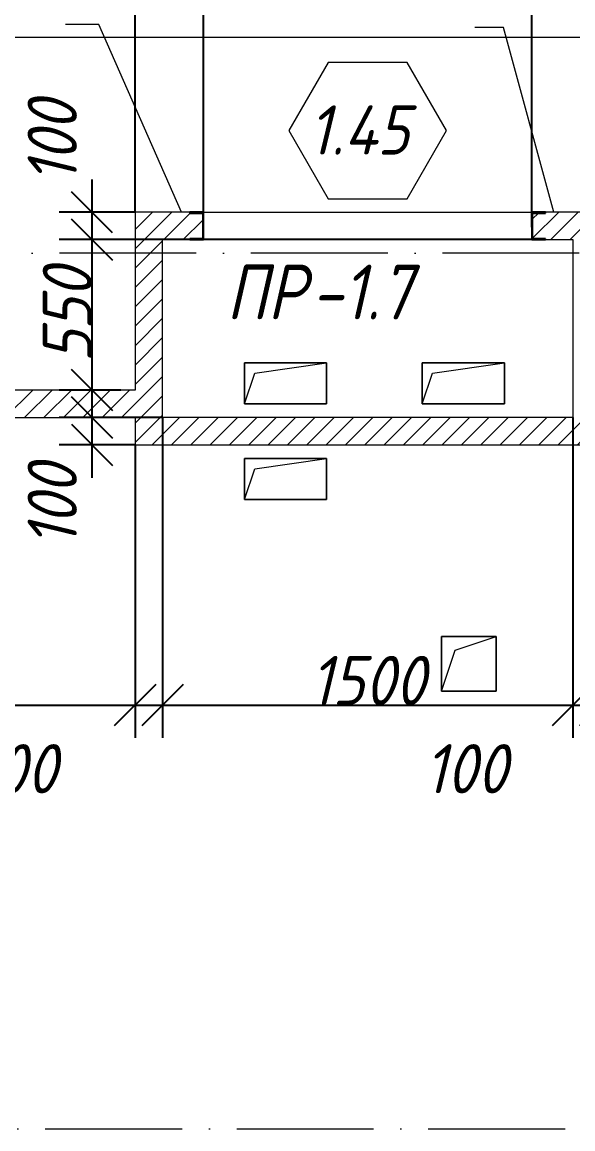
# Model space of a CAD drawing. Header units: millimetres. Extents: x -401725 to 250493, y 305116 to 802890.
# Drawn here: x -80664 to -78651, y 609098 to 613143 of the extents above; entities that cross this region are included whole.
import ezdxf

# ---------------------------------------------------------------- set-up
doc = ezdxf.new("R2010")
doc.units = ezdxf.units.MM
doc.linetypes.add('50_200_ШТРИХ_1Т_ш5_п1_п1_', pattern=[700, 500, -100, 0, -100])
for name, color, linetype, lineweight in [('A-____-____-DIMS', 7, 'Continuous', 9), ('A-DOOR-____-IDEN', 7, 'Continuous', 9), ('A-FLOR-____-OTLN', 7, 'Continuous', 9), ('A-GENM-____-IDEN', 7, 'Continuous', 9), ('A-GENM-____-MCUT', 7, 'Continuous', 25), ('A-GENM-____-OTLN', 7, 'Continuous', 9), ('A-GENM-____-OTLN-1', 7, 'Continuous', 25), ('A-WALL-FNSH-MCUT-1', 7, 'Continuous', 9), ('S-GRID-____-OTLN-1', 7, '50_200_ШТРИХ_1Т_ш5_п1_п1_', 9)]:
    doc.layers.add(name, color=color, linetype=linetype, lineweight=lineweight)
for name, color, linetype, lineweight, true_color in [('A-WALL-____-PATT-4', 9, 'Continuous', 9, 0x808080), ('G-____-____-SYMB-2', 7, 'Continuous', 9, 0x000000), ('I-WALL-____-OTLN-2', 7, 'Continuous', 9, 0x000000)]:
    doc.layers.add(name, color=color, linetype=linetype, lineweight=lineweight, true_color=true_color)
doc.styles.add('ISOCPEUR_I_10', font='isocpeui.ttf', dxfattribs={"width": 0.9, "height": 180})
doc.styles.add('ISOCPEUR_I_14', font='isocpeui.ttf', dxfattribs={"width": 0.9, "height": 180})
doc.styles.add('ISOCPEUR_I_2', font='isocpeui.ttf', dxfattribs={"width": 0.85, "height": 2.3})
doc.dimstyles.new('ISO-1_8_0_9К_СРЕДНИЙ_Кладочные_5', dxfattribs={"dimscale": 304.8, "dimtxt": 179.276612, "dimasz": 0.492126, "dimexe": 0.393701, "dimexo": 0, "dimgap": 0, "dimtad": 1, "dimdec": 3, "dimrnd": 0.001, "dimdsep": 46, "dimtxsty": 'ISOCPEUR_I_10', "dimblk1": 'OBLIQUE', "dimblk2": 'OBLIQUE', "dimsah": 1, "dimcen": 0.09, "dimdle": 0.393701, "dimazin": 0, "dimtfac": 1, "dimtdec": 4, "dimtix": 1, "dimtmove": 2, "dimatfit": 3, "dimfxl": 1, "dimtvp": 1, "dimtolj": 1, "dimtzin": 0, "dimarcsym": 2})
doc.dimstyles.new('ISO-1_8_0_9К_СРЕДНИЙ_Кладочные_6', dxfattribs={"dimscale": 304.8, "dimtxt": 179.276612, "dimasz": 0.492126, "dimexe": 0.393701, "dimexo": 0, "dimgap": 0, "dimtad": 1, "dimdec": 3, "dimrnd": 0.001, "dimdsep": 46, "dimtxsty": 'ISOCPEUR_I_14', "dimblk1": 'OBLIQUE', "dimblk2": 'OBLIQUE', "dimsah": 1, "dimcen": 0.09, "dimdle": 0.393701, "dimazin": 0, "dimtfac": 1, "dimtdec": 4, "dimtix": 1, "dimtmove": 0, "dimatfit": 3, "dimfxl": 1, "dimtvp": 1, "dimtolj": 1, "dimtzin": 0, "dimarcsym": 2})
pattern_1 = [(45, (-175000.736, 544716.51), (-35.35534, 35.35534), [])]

# ---------------------------------------------------------------- blocks, each defined once
blk = doc.blocks.new('154_Фахверк_СКБ_Швеллер - Тип_100_4010-27789772-АР1_Кладочный план 1 этажа в осях 1-64_Ю-ЯЯ')
at = {"layer": 'A-GENM-____-MCUT'}
for p, q in [((175, 50), (125, 50)), ((125, 50), (125, -50)), ((128, 47), (175, 47)), ((128, -47), (128, 47)), ((175, 47), (175, 50)), ((125, -50), (175, -50)), ((175, -47), (128, -47)), ((175, -50), (175, -47))]:
    blk.add_line(p, q, dxfattribs=at)
blk = doc.blocks.new('AR_Отверстие прямоугольное _в плите_ - AR_Отверстие прямоугольное _в плите_-30229441-АР1_Кладочный план 1 этажа в осях 1-64_Ю-ЯЯ')
at = {"layer": 'A-GENM-____-OTLN'}
for p, q in [((150, 75), (-150, 75)), ((-150, 75), (-150, -75)), ((-112.5, 37.5), (150, 75)), ((150, -75), (150, 75)), ((-150, -75), (-112.5, 37.5)), ((-150, -75), (150, -75))]:
    blk.add_line(p, q, dxfattribs=at)
blk = doc.blocks.new('AR_Отверстие прямоугольное _в плите_ - AR_Отверстие прямоугольное _в плите_-30459597-АР1_Кладочный план 1 этажа в осях 1-64_Ю-ЯЯ')
at = {"layer": 'A-GENM-____-OTLN'}
for p, q in [((100, 100), (-100, 100)), ((-100, 100), (-100, -100)), ((-50, 50), (100, 100)), ((100, -100), (100, 100)), ((-100, -100), (-50, 50)), ((-100, -100), (100, -100))]:
    blk.add_line(p, q, dxfattribs=at)
blk = doc.blocks.new('AR_Отверстие прямоугольное _в плите_ - AR_Отверстие прямоугольное _в плите_-30459637-АР1_Кладочный план 1 этажа в осях 1-64_Ю-ЯЯ')
at = {"layer": 'A-GENM-____-OTLN'}
for p, q in [((150, 75), (-150, 75)), ((-150, 75), (-150, -75)), ((-112.5, 37.5), (150, 75)), ((150, -75), (150, 75)), ((-150, -75), (-112.5, 37.5)), ((-150, -75), (150, -75))]:
    blk.add_line(p, q, dxfattribs=at)
blk = doc.blocks.new('_Oblique')
at = {"color": 0, "linetype": 'ByBlock', "lineweight": -2}
blk.add_line((-0.5, -0.5), (0.5, 0.5), dxfattribs=at)
blk = doc.blocks.new('*D12880')
at = {"layer": 'A-____-____-DIMS', "color": 0, "lineweight": -2, "transparency": 16777216}
for p, q in [((-81700.7, 611647.6), (-81700.7, 610526.3)), ((-80250.7, 611597.6), (-80250.7, 610526.3)), ((-81820.7, 610646.3), (-80130.7, 610646.3))]:
    blk.add_line(p, q, dxfattribs=at)
at = {"layer": 'Defpoints', "color": 0, "transparency": 16777216}
for p in [(-81700.7, 611647.6), (-80250.7, 611597.6), (-80250.7, 610646.3)]:
    blk.add_point(p, dxfattribs=at)
at = {"layer": 'A-____-____-DIMS', "color": 0, "lineweight": -2, "transparency": 16777216, "xscale": 150, "yscale": 150, "zscale": 150, "rotation": 180}
blk.add_blockref('_Oblique', (-81700.7, 610646.3), dxfattribs=at)
at = {"layer": 'A-____-____-DIMS', "color": 0, "lineweight": -2, "transparency": 16777216, "xscale": 150, "yscale": 150, "zscale": 150}
blk.add_blockref('_Oblique', (-80250.7, 610646.3), dxfattribs=at)
at = {"layer": 'A-____-____-DIMS', "color": 0, "transparency": 16777216, "insert": (-80975.7, 610736.3), "char_height": 180, "width": 521.281, "attachment_point": 5, "style": 'ISOCPEUR_I_14'}
blk.add_mtext('\\A1;1450', dxfattribs=at)
blk = doc.blocks.new('*D12881')
at = {"layer": 'A-____-____-DIMS', "color": 0, "lineweight": -2, "transparency": 16777216}
for p, q in [((-80150.7, 611697.6), (-80150.7, 610526.3)), ((-80250.7, 611597.6), (-80250.7, 610526.3)), ((-80370.7, 610646.3), (-80030.7, 610646.3))]:
    blk.add_line(p, q, dxfattribs=at)
at = {"layer": 'Defpoints', "color": 0, "transparency": 16777216}
for p in [(-80150.7, 611697.6), (-80250.7, 611597.6), (-80150.7, 610646.3)]:
    blk.add_point(p, dxfattribs=at)
at = {"layer": 'A-____-____-DIMS', "color": 0, "lineweight": -2, "transparency": 16777216, "xscale": 150, "yscale": 150, "zscale": 150, "rotation": 180}
blk.add_blockref('_Oblique', (-80250.7, 610646.3), dxfattribs=at)
at = {"layer": 'A-____-____-DIMS', "color": 0, "lineweight": -2, "transparency": 16777216, "xscale": 150, "yscale": 150, "zscale": 150}
blk.add_blockref('_Oblique', (-80150.7, 610646.3), dxfattribs=at)
at = {"layer": 'A-____-____-DIMS', "color": 0, "transparency": 16777216, "insert": (-80839.8, 610503.9), "char_height": 180, "width": 368.207, "attachment_point": 1, "line_spacing_factor": 1.149209, "style": 'ISOCPEUR_I_10'}
blk.add_mtext('\\A1;100', dxfattribs=at)
blk = doc.blocks.new('*D12882')
at = {"layer": 'A-____-____-DIMS', "color": 0, "lineweight": -2, "transparency": 16777216}
for p, q in [((-80150.7, 611697.6), (-80150.7, 610526.3)), ((-78650.7, 611697.6), (-78650.7, 610526.3)), ((-80270.7, 610646.3), (-78530.7, 610646.3))]:
    blk.add_line(p, q, dxfattribs=at)
at = {"layer": 'Defpoints', "color": 0, "transparency": 16777216}
for p in [(-80150.7, 611697.6), (-78650.7, 611697.6), (-78650.7, 610646.3)]:
    blk.add_point(p, dxfattribs=at)
at = {"layer": 'A-____-____-DIMS', "color": 0, "lineweight": -2, "transparency": 16777216, "xscale": 150, "yscale": 150, "zscale": 150, "rotation": 180}
blk.add_blockref('_Oblique', (-80150.7, 610646.3), dxfattribs=at)
at = {"layer": 'A-____-____-DIMS', "color": 0, "lineweight": -2, "transparency": 16777216, "xscale": 150, "yscale": 150, "zscale": 150}
blk.add_blockref('_Oblique', (-78650.7, 610646.3), dxfattribs=at)
at = {"layer": 'A-____-____-DIMS', "color": 0, "transparency": 16777216, "insert": (-79400.7, 610736.3), "char_height": 180, "width": 504.733, "attachment_point": 5, "style": 'ISOCPEUR_I_14'}
blk.add_mtext('\\A1;1500', dxfattribs=at)
blk = doc.blocks.new('*D12883')
at = {"layer": 'A-____-____-DIMS', "color": 0, "lineweight": -2, "transparency": 16777216}
for p, q in [((-78650.7, 611697.6), (-78650.7, 610526.3)), ((-78550.7, 611697.6), (-78550.7, 610526.3)), ((-78770.7, 610646.3), (-78430.7, 610646.3))]:
    blk.add_line(p, q, dxfattribs=at)
at = {"layer": 'Defpoints', "color": 0, "transparency": 16777216}
for p in [(-78650.7, 611697.6), (-78550.7, 611697.6), (-78550.7, 610646.3)]:
    blk.add_point(p, dxfattribs=at)
at = {"layer": 'A-____-____-DIMS', "color": 0, "lineweight": -2, "transparency": 16777216, "xscale": 150, "yscale": 150, "zscale": 150, "rotation": 180}
blk.add_blockref('_Oblique', (-78650.7, 610646.3), dxfattribs=at)
at = {"layer": 'A-____-____-DIMS', "color": 0, "lineweight": -2, "transparency": 16777216, "xscale": 150, "yscale": 150, "zscale": 150}
blk.add_blockref('_Oblique', (-78550.7, 610646.3), dxfattribs=at)
at = {"layer": 'A-____-____-DIMS', "color": 0, "transparency": 16777216, "insert": (-79193.9, 610503.9), "char_height": 180, "width": 368.207, "attachment_point": 1, "line_spacing_factor": 1.149209, "style": 'ISOCPEUR_I_10'}
blk.add_mtext('\\A1;100', dxfattribs=at)
blk = doc.blocks.new('*D12884')
at = {"layer": 'A-____-____-DIMS', "color": 0, "lineweight": -2, "transparency": 16777216}
for p, q in [((-78550.7, 611697.6), (-78550.7, 610526.3)), ((-77050.7, 610752.3), (-77050.7, 610526.3)), ((-78670.7, 610646.3), (-76930.7, 610646.3))]:
    blk.add_line(p, q, dxfattribs=at)
at = {"layer": 'Defpoints', "color": 0, "transparency": 16777216}
for p in [(-78550.7, 611697.6), (-77050.7, 610752.3), (-77050.7, 610646.3)]:
    blk.add_point(p, dxfattribs=at)
at = {"layer": 'A-____-____-DIMS', "color": 0, "lineweight": -2, "transparency": 16777216, "xscale": 150, "yscale": 150, "zscale": 150, "rotation": 180}
blk.add_blockref('_Oblique', (-78550.7, 610646.3), dxfattribs=at)
at = {"layer": 'A-____-____-DIMS', "color": 0, "lineweight": -2, "transparency": 16777216, "xscale": 150, "yscale": 150, "zscale": 150}
blk.add_blockref('_Oblique', (-77050.7, 610646.3), dxfattribs=at)
at = {"layer": 'A-____-____-DIMS', "color": 0, "transparency": 16777216, "insert": (-77800.7, 610736.3), "char_height": 180, "width": 504.733, "attachment_point": 5, "style": 'ISOCPEUR_I_14'}
blk.add_mtext('\\A1;1500', dxfattribs=at)
blk = doc.blocks.new('*D12891')
at = {"layer": 'A-____-____-DIMS', "color": 0, "lineweight": -2, "transparency": 16777216}
for p, q in [((-80408.7, 612567.6), (-80408.7, 612227.6)), ((-80250.7, 612447.6), (-80528.7, 612447.6)), ((-78800.7, 612347.6), (-80528.7, 612347.6))]:
    blk.add_line(p, q, dxfattribs=at)
at = {"layer": 'Defpoints', "color": 0, "transparency": 16777216}
for p in [(-80250.7, 612447.6), (-80408.7, 612347.6), (-78800.7, 612347.6)]:
    blk.add_point(p, dxfattribs=at)
at = {"layer": 'A-____-____-DIMS', "color": 0, "lineweight": -2, "transparency": 16777216, "xscale": 150, "yscale": 150, "zscale": 150}
for p, rotation in [((-80408.7, 612447.6), 90), ((-80408.7, 612347.6), 270)]:
    blk.add_blockref('_Oblique', p, dxfattribs=dict(at, rotation=rotation))
at = {"layer": 'A-____-____-DIMS', "color": 0, "transparency": 16777216, "insert": (-80643.8, 612553.1), "char_height": 180, "width": 368.207, "attachment_point": 1, "rotation": 90, "line_spacing_factor": 1.149209, "style": 'ISOCPEUR_I_10'}
blk.add_mtext('\\A1;100', dxfattribs=at)
blk = doc.blocks.new('*D12892')
at = {"layer": 'A-____-____-DIMS', "color": 0, "lineweight": -2, "transparency": 16777216}
for p, q in [((-80408.7, 612467.6), (-80408.7, 611677.6)), ((-78800.7, 612347.6), (-80528.7, 612347.6)), ((-80302.6, 611797.6), (-80528.7, 611797.6))]:
    blk.add_line(p, q, dxfattribs=at)
at = {"layer": 'Defpoints', "color": 0, "transparency": 16777216}
for p in [(-78800.7, 612347.6), (-80408.7, 611797.6), (-80302.6, 611797.6)]:
    blk.add_point(p, dxfattribs=at)
at = {"layer": 'A-____-____-DIMS', "color": 0, "lineweight": -2, "transparency": 16777216, "xscale": 150, "yscale": 150, "zscale": 150}
for p, rotation in [((-80408.7, 612347.6), 90), ((-80408.7, 611797.6), 270)]:
    blk.add_blockref('_Oblique', p, dxfattribs=dict(at, rotation=rotation))
at = {"layer": 'A-____-____-DIMS', "color": 0, "transparency": 16777216, "insert": (-80498.7, 612072.6), "char_height": 180, "width": 409.578, "attachment_point": 5, "rotation": 90, "style": 'ISOCPEUR_I_14'}
blk.add_mtext('\\A1;550', dxfattribs=at)
blk = doc.blocks.new('*D12893')
at = {"layer": 'A-____-____-DIMS', "color": 0, "lineweight": -2, "transparency": 16777216}
for p, q in [((-80408.7, 611917.6), (-80408.7, 611577.6)), ((-80302.6, 611797.6), (-80528.7, 611797.6)), ((-80150.7, 611697.6), (-80528.7, 611697.6))]:
    blk.add_line(p, q, dxfattribs=at)
at = {"layer": 'Defpoints', "color": 0, "transparency": 16777216}
for p in [(-80302.6, 611797.6), (-80408.7, 611697.6), (-80150.7, 611697.6)]:
    blk.add_point(p, dxfattribs=at)
at = {"layer": 'A-____-____-DIMS', "color": 0, "lineweight": -2, "transparency": 16777216, "xscale": 150, "yscale": 150, "zscale": 150}
for p, rotation in [((-80408.7, 611797.6), 90), ((-80408.7, 611697.6), 270)]:
    blk.add_blockref('_Oblique', p, dxfattribs=dict(at, rotation=rotation))
at = {"layer": 'A-____-____-DIMS', "color": 0, "transparency": 16777216, "insert": (-80968.6, 612067.8), "char_height": 180, "width": 368.207, "attachment_point": 1, "rotation": 90, "line_spacing_factor": 1.149209, "style": 'ISOCPEUR_I_10'}
blk.add_mtext('\\A1;100', dxfattribs=at)
blk = doc.blocks.new('*D12894')
at = {"layer": 'A-____-____-DIMS', "color": 0, "lineweight": -2, "transparency": 16777216}
for p, q in [((-80408.7, 611817.6), (-80408.7, 611477.6)), ((-80150.7, 611697.6), (-80528.7, 611697.6)), ((-80250.7, 611597.6), (-80528.7, 611597.6))]:
    blk.add_line(p, q, dxfattribs=at)
at = {"layer": 'Defpoints', "color": 0, "transparency": 16777216}
for p in [(-80150.7, 611697.6), (-80408.7, 611597.6), (-80250.7, 611597.6)]:
    blk.add_point(p, dxfattribs=at)
at = {"layer": 'A-____-____-DIMS', "color": 0, "lineweight": -2, "transparency": 16777216, "xscale": 150, "yscale": 150, "zscale": 150}
for p, rotation in [((-80408.7, 611697.6), 90), ((-80408.7, 611597.6), 270)]:
    blk.add_blockref('_Oblique', p, dxfattribs=dict(at, rotation=rotation))
at = {"layer": 'A-____-____-DIMS', "color": 0, "transparency": 16777216, "insert": (-80643.8, 611224.5), "char_height": 180, "width": 368.207, "attachment_point": 1, "rotation": 90, "line_spacing_factor": 1.149209, "style": 'ISOCPEUR_I_10'}
blk.add_mtext('\\A1;100', dxfattribs=at)
blk = doc.blocks.new('*D12895')
at = {"layer": 'A-____-____-DIMS', "color": 0, "lineweight": -2, "transparency": 16777216}
for p, q in [((-80250.7, 612447.6), (-80250.7, 613537.1)), ((-80000.7, 612450.6), (-80000.7, 613537.1)), ((-80370.7, 613417.1), (-79880.7, 613417.1))]:
    blk.add_line(p, q, dxfattribs=at)
at = {"layer": 'Defpoints', "color": 0, "transparency": 16777216}
for p in [(-80000.7, 613417.1), (-80250.7, 612447.6), (-80000.7, 612450.6)]:
    blk.add_point(p, dxfattribs=at)
at = {"layer": 'A-____-____-DIMS', "color": 0, "lineweight": -2, "transparency": 16777216, "xscale": 150, "yscale": 150, "zscale": 150, "rotation": 180}
blk.add_blockref('_Oblique', (-80250.7, 613417.1), dxfattribs=at)
at = {"layer": 'A-____-____-DIMS', "color": 0, "lineweight": -2, "transparency": 16777216, "xscale": 150, "yscale": 150, "zscale": 150}
blk.add_blockref('_Oblique', (-80000.7, 613417.1), dxfattribs=at)
at = {"layer": 'A-____-____-DIMS', "color": 0, "transparency": 16777216, "insert": (-80710.9, 613652.3), "char_height": 180, "width": 409.578, "attachment_point": 1, "line_spacing_factor": 1.149209, "style": 'ISOCPEUR_I_10'}
blk.add_mtext('\\A1;250', dxfattribs=at)
blk = doc.blocks.new('*D12896')
at = {"layer": 'A-____-____-DIMS', "color": 0, "lineweight": -2, "transparency": 16777216}
for p, q in [((-80000.7, 612450.6), (-80000.7, 613537.1)), ((-78800.7, 612392.8), (-78800.7, 613537.1)), ((-80120.7, 613417.1), (-78680.7, 613417.1))]:
    blk.add_line(p, q, dxfattribs=at)
at = {"layer": 'Defpoints', "color": 0, "transparency": 16777216}
for p in [(-78800.7, 613417.1), (-80000.7, 612450.6), (-78800.7, 612392.8)]:
    blk.add_point(p, dxfattribs=at)
at = {"layer": 'A-____-____-DIMS', "color": 0, "lineweight": -2, "transparency": 16777216, "xscale": 150, "yscale": 150, "zscale": 150, "rotation": 180}
blk.add_blockref('_Oblique', (-80000.7, 613417.1), dxfattribs=at)
at = {"layer": 'A-____-____-DIMS', "color": 0, "lineweight": -2, "transparency": 16777216, "xscale": 150, "yscale": 150, "zscale": 150}
blk.add_blockref('_Oblique', (-78800.7, 613417.1), dxfattribs=at)
at = {"layer": 'A-____-____-DIMS', "color": 0, "transparency": 16777216, "insert": (-79400.7, 613507.1), "char_height": 180, "width": 504.733, "attachment_point": 5, "style": 'ISOCPEUR_I_14'}
blk.add_mtext('\\A1;1200', dxfattribs=at)
blk = doc.blocks.new('*D12897')
at = {"layer": 'A-____-____-DIMS', "color": 0, "lineweight": -2, "transparency": 16777216}
for p, q in [((-78800.7, 612392.8), (-78800.7, 613537.1)), ((-78400.7, 612392.8), (-78400.7, 613537.1)), ((-78920.7, 613417.1), (-78280.7, 613417.1))]:
    blk.add_line(p, q, dxfattribs=at)
at = {"layer": 'Defpoints', "color": 0, "transparency": 16777216}
for p in [(-78400.7, 613417.1), (-78800.7, 612392.8), (-78400.7, 612392.8)]:
    blk.add_point(p, dxfattribs=at)
at = {"layer": 'A-____-____-DIMS', "color": 0, "lineweight": -2, "transparency": 16777216, "xscale": 150, "yscale": 150, "zscale": 150, "rotation": 180}
blk.add_blockref('_Oblique', (-78800.7, 613417.1), dxfattribs=at)
at = {"layer": 'A-____-____-DIMS', "color": 0, "lineweight": -2, "transparency": 16777216, "xscale": 150, "yscale": 150, "zscale": 150}
blk.add_blockref('_Oblique', (-78400.7, 613417.1), dxfattribs=at)
at = {"layer": 'A-____-____-DIMS', "color": 0, "transparency": 16777216, "insert": (-78600.7, 613507.1), "char_height": 180, "width": 426.127, "attachment_point": 5, "style": 'ISOCPEUR_I_14'}
blk.add_mtext('\\A1;400', dxfattribs=at)
blk = doc.blocks.new('Марка проема - марка проема-27336095-АР1_Кладочный план 1 этажа в осях 1-64_Ю-ЯЯ')
at = {"layer": 'A-DOOR-____-IDEN'}
for p, q in [((-1.439, 0.159), (-2.877, -2.333)), ((1.439, 0.159), (-1.439, 0.159)), ((2.877, -2.333), (1.439, 0.159)), ((-2.877, -2.333), (-1.439, -4.825)), ((1.439, -4.825), (2.877, -2.333)), ((-1.439, -4.825), (1.439, -4.825))]:
    blk.add_line(p, q, dxfattribs=at)

msp = doc.modelspace()

# ---------------------------------------------------------------- hatches: boundary and pattern name
at = {"layer": 'A-WALL-____-PATT-4'}
h = msp.add_hatch(dxfattribs=at)
h.set_pattern_fill('FP_5', color=256, style=0, pattern_type=2)
h.set_pattern_definition(pattern_1)
h.paths.add_polyline_path([(-80150.7357, 611697.5526), (-80150.7357, 612447.5526), (-80250.7357, 612447.5526), (-80250.7357, 611697.5526)], flags=0)
h = msp.add_hatch(dxfattribs=at)
h.set_pattern_fill('FP_5', color=256, style=0, pattern_type=2)
h.set_pattern_definition(pattern_1)
h.paths.add_polyline_path([(-80150.7357, 612347.5526), (-80050.7357, 612347.5526), (-80050.7357, 612350.5526), (-80003.7357, 612350.5526), (-80003.7357, 612444.5526), (-80050.7357, 612444.5526), (-80050.7357, 612447.5526), (-80150.7357, 612447.5526), (-80150.7357, 612350.5526)], flags=0)
h.paths.add_polyline_path([(-74000.7357, 612347.5526), (-74000.7357, 612372.5526), (-74006.7357, 612372.5526), (-74006.7357, 612447.5526), (-74800.7357, 612447.5526), (-74800.7357, 612444.5526), (-74847.7357, 612444.5526), (-74847.7357, 612350.5526), (-74800.7357, 612350.5526), (-74800.7357, 612347.5526), (-74006.7357, 612347.5526)], flags=0)
h.paths.add_polyline_path([(-76050.7357, 612347.5526), (-76000.7357, 612347.5526), (-76000.7357, 612350.5526), (-75953.7357, 612350.5526), (-75953.7357, 612444.5526), (-76000.7357, 612444.5526), (-76000.7357, 612447.5526), (-76050.7357, 612447.5526), (-76050.7357, 612444.5526), (-76097.7357, 612444.5526), (-76097.7357, 612350.5526), (-76050.7357, 612350.5526)], flags=0)
h.paths.add_polyline_path([(-76100.7357, 612347.5526), (-76100.7357, 612447.5526), (-77150.7357, 612447.5526), (-77150.7357, 612444.5526), (-77197.7357, 612444.5526), (-77197.7357, 612350.5526), (-77150.7357, 612350.5526), (-77150.7357, 612347.5526)], flags=0)
h.paths.add_polyline_path([(-78750.7357, 612347.5526), (-78450.7357, 612347.5526), (-78450.7357, 612350.5526), (-78403.7357, 612350.5526), (-78403.7357, 612444.5526), (-78450.7357, 612444.5526), (-78450.7357, 612447.5526), (-78750.7357, 612447.5526), (-78750.7357, 612444.5526), (-78797.7357, 612444.5526), (-78797.7357, 612350.5526), (-78750.7357, 612350.5526)], flags=0)
h = msp.add_hatch(dxfattribs=at)
h.set_pattern_fill('FP_5', color=256, style=0, pattern_type=2)
h.set_pattern_definition(pattern_1)
h.paths.add_polyline_path([(-80250.7357, 611697.5526), (-80250.7357, 611797.5526), (-81650.7357, 611797.5526), (-81650.7357, 611794.5526), (-81697.7357, 611794.5526), (-81697.7357, 611700.5526), (-81650.7357, 611700.5526), (-81650.7357, 611697.5526), (-81339.6716, 611697.5526)], flags=0)
h.paths.add_polyline_path([(-85750.7357, 611697.5526), (-83150.7357, 611697.5526), (-83150.7357, 611700.5526), (-83103.7357, 611700.5526), (-83103.7357, 611794.5526), (-83150.7357, 611794.5526), (-83150.7357, 611797.5526), (-85750.7357, 611797.5526)], flags=0)
h = msp.add_hatch(dxfattribs=at)
h.set_pattern_fill('FP_5', color=256, style=0, pattern_type=2)
h.set_pattern_definition(pattern_1)
h.paths.add_polyline_path([(-79572.2073, 611597.5526), (-77050.7357, 611597.5526), (-77050.7357, 611697.5526), (-80250.7357, 611697.5526), (-80250.7357, 611597.5526)], flags=0)

# ---------------------------------------------------------------- linework, layer by layer
at = {"layer": 'A-FLOR-____-OTLN'}
for p, q in [((-79851.2159, 611897.2051), (-79551.2159, 611897.2051)), ((-79851.2159, 611747.2051), (-79851.2159, 611897.2051)), ((-79551.2159, 611897.2051), (-79551.2159, 611747.2051)), ((-79201.2159, 611897.2051), (-78901.2159, 611897.2051)), ((-79201.2159, 611747.2051), (-79201.2159, 611897.2051)), ((-78901.2159, 611897.2051), (-78901.2159, 611747.2051)), ((-79551.2159, 611747.2051), (-79851.2159, 611747.2051)), ((-78901.2159, 611747.2051), (-79201.2159, 611747.2051)), ((-79851.2159, 611547.5526), (-79551.2159, 611547.5526)), ((-79851.2159, 611397.5526), (-79851.2159, 611547.5526)), ((-79551.2159, 611547.5526), (-79551.2159, 611397.5526)), ((-79551.2159, 611397.5526), (-79851.2159, 611397.5526)), ((-79130.7357, 610897.5526), (-78930.7357, 610897.5526)), ((-79130.7357, 610697.5526), (-79130.7357, 610897.5526)), ((-78930.7357, 610897.5526), (-78930.7357, 610697.5526)), ((-78930.7357, 610697.5526), (-79130.7357, 610697.5526))]:
    msp.add_line(p, q, dxfattribs=at)
at = {"layer": 'A-GENM-____-IDEN'}
for p, q in [((-80383.1692, 613134.2757), (-80505.0925, 613134.2757)), ((-80080.7357, 612447.5526), (-80383.1692, 613134.2757)), ((-78904.0608, 613123.0588), (-79009.1315, 613123.0588)), ((-78720.7357, 612447.5526), (-78904.0608, 613123.0588))]:
    msp.add_line(p, q, dxfattribs=at)
at = {"layer": 'A-WALL-FNSH-MCUT-1'}
for p, q in [((-80250.7357, 612447.5526), (-80250.7357, 611797.5526)), ((-80050.7357, 612447.5526), (-80250.7357, 612447.5526)), ((-78450.7357, 612447.5526), (-78750.7357, 612447.5526)), ((-80150.7357, 611697.5526), (-80150.7357, 612347.5526)), ((-80150.7357, 612347.5526), (-80050.7357, 612347.5526)), ((-78750.7357, 612347.5526), (-78650.7357, 612347.5526)), ((-78650.7357, 612347.5526), (-78650.7357, 611697.5526)), ((-80250.7357, 611797.5526), (-81650.7357, 611797.5526)), ((-81650.7357, 611697.5526), (-80250.7357, 611697.5526)), ((-80250.7357, 611697.5526), (-80250.7357, 611597.5526)), ((-78650.7357, 611697.5526), (-80150.7357, 611697.5526)), ((-80250.7357, 611597.5526), (-77050.7357, 611597.5526))]:
    msp.add_line(p, q, dxfattribs=at)
at = {"layer": 'G-____-____-SYMB-2'}
msp.add_line((-179984.5837, 613087.5526), (-70594.3281, 613087.5526), dxfattribs=at)
at = {"layer": 'I-WALL-____-OTLN-2'}
for p, q in [((-80000.7357, 612447.5526), (-78800.7357, 612447.5526)), ((-78800.7357, 612347.5526), (-80000.7357, 612347.5526))]:
    msp.add_line(p, q, dxfattribs=at)
at = {"layer": 'S-GRID-____-OTLN-1'}
for p, q in [((-70926.3291, 612297.5526), (-179669.5059, 612297.5526)), ((-81979.4714, 609097.5526), (-70926.3291, 609097.5526))]:
    msp.add_line(p, q, dxfattribs=at)

# ---------------------------------------------------------------- block references
at = {"layer": 'A-DOOR-____-IDEN', "xscale": 99.99999999999993, "yscale": 99.99999999999993, "zscale": 99.99999999999993}
msp.add_blockref('Марка проема - марка проема-27336095-АР1_Кладочный план 1 этажа в осях 1-64_Ю-ЯЯ', (-79400.7357, 612979.5141), dxfattribs=at)
at = {"layer": 'A-GENM-____-OTLN'}
for name, p in [('AR_Отверстие прямоугольное _в плите_ - AR_Отверстие прямоугольное _в плите_-30229441-АР1_Кладочный план 1 этажа в осях 1-64_Ю-ЯЯ', (-79701.2159, 611822.2051)), ('AR_Отверстие прямоугольное _в плите_ - AR_Отверстие прямоугольное _в плите_-30229441-АР1_Кладочный план 1 этажа в осях 1-64_Ю-ЯЯ', (-79051.2159, 611822.2051)), ('AR_Отверстие прямоугольное _в плите_ - AR_Отверстие прямоугольное _в плите_-30459637-АР1_Кладочный план 1 этажа в осях 1-64_Ю-ЯЯ', (-79701.2159, 611472.5526)), ('AR_Отверстие прямоугольное _в плите_ - AR_Отверстие прямоугольное _в плите_-30459597-АР1_Кладочный план 1 этажа в осях 1-64_Ю-ЯЯ', (-79030.7357, 610797.5526))]:
    msp.add_blockref(name, p, dxfattribs=at)
at = {"layer": 'A-GENM-____-OTLN-1', "rotation": 180}
msp.add_blockref('154_Фахверк_СКБ_Швеллер - Тип_100_4010-27789772-АР1_Кладочный план 1 этажа в осях 1-64_Ю-ЯЯ', (-79875.7357, 612397.5526), dxfattribs=at)
at = {"layer": 'A-GENM-____-OTLN-1'}
msp.add_blockref('154_Фахверк_СКБ_Швеллер - Тип_100_4010-27789772-АР1_Кладочный план 1 этажа в осях 1-64_Ю-ЯЯ', (-78925.7357, 612397.5526), dxfattribs=at)

# ---------------------------------------------------------------- texts
at = {"layer": 'A-DOOR-____-IDEN', "attachment_point": 1}
for s, insert, char_height, width, style in [('1.45', (-79616.9248, 612838.3337), 180, 476.202375, 'ISOCPEUR_I_14'), ('ПР', (-79917.2561, 612256.0721), 200, 375.18975, 'ISOCPEUR_I_2'), ('-1.7', (-79607.6936, 612256.0721), 200, 505.063125, 'ISOCPEUR_I_2')]:
    msp.add_mtext(s, dxfattribs=dict(at, insert=insert, char_height=char_height, width=width, style=style))

# ---------------------------------------------------------------- dimensions: what is measured, and where the dimension line sits
at = {"layer": 'A-____-____-DIMS'}
for base, p1, p2, override, picture, middle in [((-80000.7357, 613417.1149), (-80250.7357, 612447.5526), (-80000.7357, 612450.6006), {"dimpost": '<>', "dimfxl": 250.01858}, '*D12895', (-80506.129, 613532.277)), ((-80150.7357, 610646.2741), (-80250.7357, 611597.5526), (-80150.7357, 611697.5526), {"dimpost": '<>', "dimfxl": 141.421356}, '*D12881', (-80655.6934, 610383.9335)), ((-78550.7357, 610646.2741), (-78650.7357, 611697.5526), (-78550.7357, 611697.5526), {"dimpost": '<>', "dimfxl": 100}, '*D12883', (-79009.7769, 610383.9335))]:
    dim = msp.add_linear_dim(base=base, p1=p1, p2=p2, dimstyle='ISO-1_8_0_9К_СРЕДНИЙ_Кладочные_5', override=override, dxfattribs=at)
    dim.commit()
    dim.dimension.update_dxf_attribs({"geometry": picture, "text_midpoint": middle, "dimtype": 160})
for base, p1, p2, override, picture, middle in [((-78800.7357, 613417.1149), (-80000.7357, 612450.6006), (-78800.7357, 612392.8098), {"dimpost": '<>', "dimfxl": 1201.390767}, '*D12896', (-79400.7357, 613507.1149)), ((-78400.7357, 613417.1149), (-78800.7357, 612392.8098), (-78400.7357, 612392.8098), {"dimpost": '<>', "dimfxl": 400}, '*D12897', (-78600.7357, 613507.1149)), ((-78650.7357, 610646.2741), (-80150.7357, 611697.5526), (-78650.7357, 611697.5526), {"dimpost": '<>', "dimfxl": 1500}, '*D12882', (-79400.7357, 610736.2741)), ((-77050.7357, 610646.2741), (-78550.7357, 611697.5526), (-77050.7357, 610752.3401), {"dimpost": '<>', "dimfxl": 1772.97112}, '*D12884', (-77800.7357, 610736.2741)), ((-80250.7357, 610646.2741), (-81700.7357, 611647.5526), (-80250.7357, 611597.5526), {"dimpost": '<>', "dimfxl": 1450.861813}, '*D12880', (-80975.7357, 610736.2741))]:
    dim = msp.add_linear_dim(base=base, p1=p1, p2=p2, dimstyle='ISO-1_8_0_9К_СРЕДНИЙ_Кладочные_6', override=override, dxfattribs=at)
    dim.commit()
    dim.dimension.update_dxf_attribs({"geometry": picture, "text_midpoint": middle})
for base, p1, p2, override, picture, middle in [((-80408.6744, 612347.5526), (-80250.7357, 612447.5526), (-78800.7357, 612347.5526), {"dimpost": '<>', "dimfxl": 1453.444185}, '*D12891', (-80523.8365, 612737.2441)), ((-80408.6744, 611697.5526), (-80302.6084, 611797.5526), (-80150.7357, 611697.5526), {"dimpost": '<>', "dimfxl": 181.838722}, '*D12893', (-80848.6202, 612251.9261)), ((-80408.6744, 611597.5526), (-80150.7357, 611697.5526), (-80250.7357, 611597.5526), {"dimpost": '<>', "dimfxl": 141.421356}, '*D12894', (-80523.8365, 611408.5802))]:
    dim = msp.add_linear_dim(base=base, p1=p1, p2=p2, angle=90, dimstyle='ISO-1_8_0_9К_СРЕДНИЙ_Кладочные_5', override=override, dxfattribs=at)
    dim.commit()
    dim.dimension.update_dxf_attribs({"geometry": picture, "text_midpoint": middle, "dimtype": 160, "text_rotation": 90})
dim = msp.add_linear_dim(base=(-80408.6744, 611797.5526), p1=(-78800.7357, 612347.5526), p2=(-80302.6084, 611797.5526), angle=90, dimstyle='ISO-1_8_0_9К_СРЕДНИЙ_Кладочные_6', override={"dimpost": '<>', "dimfxl": 1599.412906}, dxfattribs=at)
dim.commit()
dim.dimension.update_dxf_attribs({"geometry": '*D12892', "text_midpoint": (-80498.6744, 612072.5526)})

doc.saveas('drawing.dxf')
